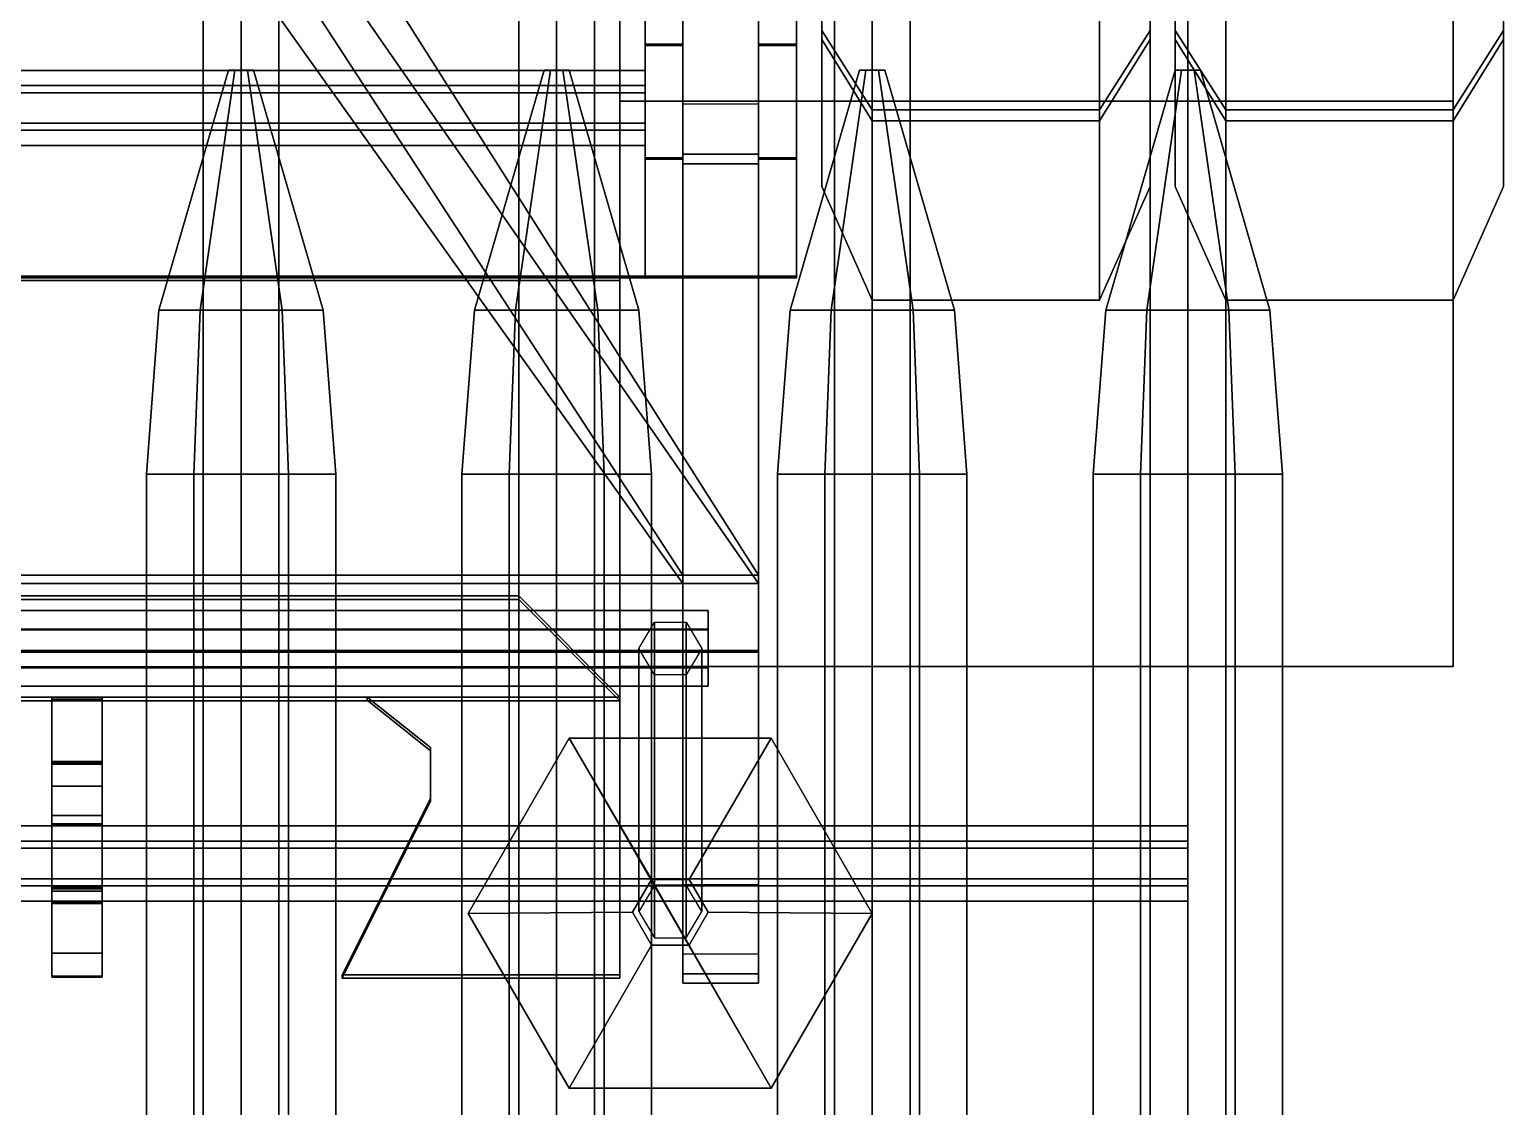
# Model space of a CAD drawing. Header units: millimetres. Extents: x -1.24 to 5, y -3.84 to 3.15.
# Drawn here: x -0.038 to 1.13, y -3.251 to -2.398 of the extents above; entities that cross this region are included whole.
import ezdxf

# ---------------------------------------------------------------- set-up
doc = ezdxf.new("R2010")
doc.units = ezdxf.units.MM
doc.header["$MEASUREMENT"] = 0
for name, color, linetype in [('frame', 2, 'Continuous'), ('rails', 1, 'Continuous'), ('rocket', 6, 'Continuous'), ('support', 3, 'Continuous'), ('turret', 5, 'Continuous'), ('wheels', 2, 'Continuous')]:
    doc.layers.add(name, color=color, linetype=linetype)

msp = doc.modelspace()

# ---------------------------------------------------------------- linework, layer by layer
for points in [[(0.35, 1.4304, 0.6924), (0.35, -2.8493, 0.7447), (0.35, -2.8464, 0.9747), (0.35, 1.4332, 0.9224)], [(0.43, -2.9293, 0.7457), (0.35, -2.8493, 0.7447), (0.35, 1.4304, 0.6924), (0.43, 1.4304, 0.6924)], [(0.43, 1.4332, 0.9224), (0.43, -2.9264, 0.9757), (0.43, -2.9293, 0.7457), (0.43, 1.4304, 0.6924)], [(1.09, -0.5848, 1.0971), (1.09, -2.4546, 1.1199), (0.43, -2.4546, 1.1199), (0.43, -0.5848, 1.0971)], [(0.43, -0.5848, 1.0971), (0.43, -2.4546, 1.1199), (1.09, -2.4546, 1.1199), (1.09, -0.5848, 1.0971)], [(1.09, -0.5848, 1.0971), (1.09, -2.4546, 1.1199), (1.09, -2.4153, 1.0694), (1.09, -0.6154, 1.0474)], [(1.09, -0.6154, 1.0474), (1.09, -2.4153, 1.0694), (1.09, -2.4546, 1.1199), (1.09, -0.5848, 1.0971)], [(-0.43, -0.6248, 1.0975), (-0.43, -2.5946, 1.1216), (0.43, -2.5946, 1.1216), (0.43, -0.6248, 1.0975)], [(0.35, -0.6266, 0.9476), (0.35, -2.5965, 0.9716), (-0.35, -2.5965, 0.9716), (-0.35, -0.6266, 0.9476)], [(0.43, -2.5946, 1.1216), (0.43, -2.5965, 0.9716), (0.43, -0.6266, 0.9476), (0.43, -0.6248, 1.0975)], [(1.09, -2.4153, 1.0694), (1.09, -2.8422, 0.5046), (1.09, -2.9022, 0.5053), (1.09, -2.4546, 1.1199)], [(1.09, -2.4546, 1.1199), (1.09, -2.9022, 0.5053), (1.09, -2.8422, 0.5046), (1.09, -2.4153, 1.0694)], [(0.43, -2.4546, 1.1199), (0.43, -2.9022, 0.5053), (1.09, -2.9022, 0.5053), (1.09, -2.4546, 1.1199)], [(1.09, -2.4546, 1.1199), (1.09, -2.9022, 0.5053), (0.43, -2.9022, 0.5053), (0.43, -2.4546, 1.1199)], [(-0.43, -2.5946, 1.1216), (-0.43, -2.5965, 0.9716), (0.43, -2.5965, 0.9716), (0.43, -2.5946, 1.1216)], [(0.35, -2.5965, 0.9716), (0.35, -2.8464, 0.9747), (0.43, -2.9264, 0.9757), (0.43, -2.5965, 0.9716)], [(-0.43, -2.9264, 0.9757), (0.43, -2.9264, 0.9757), (0.35, -2.8464, 0.9747), (-0.35, -2.8464, 0.9747)], [(-0.35, -2.8464, 0.9747), (0.35, -2.8464, 0.9747), (0.35, -2.8493, 0.7447), (-0.35, -2.8493, 0.7447)], [(0.35, -2.8493, 0.7447), (0.43, -2.9293, 0.7457), (-0.43, -2.9293, 0.7457), (-0.35, -2.8493, 0.7447)], [(-0.43, -2.9293, 0.7457), (0.43, -2.9293, 0.7457), (0.43, -2.9264, 0.9757), (-0.43, -2.9264, 0.9757)], [(-0.02, -2.9283, 0.8257), (-0.02, -3.0283, 0.8269), (-0.02, -3.0274, 0.8969), (-0.02, -2.9274, 0.8957)], [(-0.02, -2.9274, 0.8957), (-0.02, -2.9774, 0.8963), (0.02, -2.9774, 0.8963), (0.02, -2.9274, 0.8957)], [(0.02, -2.9283, 0.8257), (0.02, -2.9783, 0.8263), (-0.02, -2.9783, 0.8263), (-0.02, -2.9283, 0.8257)], [(0.02, -3.0274, 0.8969), (0.02, -3.0283, 0.8269), (0.02, -2.9283, 0.8257), (0.02, -2.9274, 0.8957)], [(0.23, -2.929, 0.7657), (0.28, -2.969, 0.7662), (0.28, -2.9664, 0.9761), (0.23, -2.9264, 0.9757)], [(0.23, -2.9264, 0.9757), (0.28, -2.9664, 0.9761), (0.28, -2.969, 0.7662), (0.23, -2.929, 0.7657)], [(0.43, -2.929, 0.7657), (0.43, -3.149, 0.7684), (0.43, -3.1464, 0.9783), (0.43, -2.9264, 0.9757)], [(0.43, -2.9264, 0.9757), (0.43, -3.1464, 0.9783), (0.43, -3.149, 0.7684), (0.43, -2.929, 0.7657)], [(0.28, -2.9664, 0.9761), (0.28, -3.0064, 0.9766), (0.28, -3.009, 0.7667), (0.28, -2.969, 0.7662)], [(0.28, -2.969, 0.7662), (0.28, -3.009, 0.7667), (0.28, -3.0064, 0.9766), (0.28, -2.9664, 0.9761)], [(0.02, -2.9969, 0.9365), (0.02, -2.9774, 0.8963), (-0.02, -2.9774, 0.8963), (-0.02, -2.9969, 0.9365)], [(-0.02, -2.9774, 0.8963), (-0.02, -3.0274, 0.8969), (-0.02, -3.0267, 0.9569), (-0.02, -2.9969, 0.9365)], [(-0.02, -2.9791, 0.7563), (-0.02, -3.1291, 0.7581), (-0.02, -3.1483, 0.8284), (-0.02, -2.9783, 0.8263)], [(0.02, -2.9783, 0.8263), (0.02, -2.9795, 0.7263), (-0.02, -2.9795, 0.7263), (-0.02, -2.9783, 0.8263)], [(-0.02, -2.9795, 0.7263), (-0.02, -3.09, 0.6876), (-0.02, -3.0891, 0.7576), (-0.02, -2.9791, 0.7563)], [(0.02, -2.9795, 0.7263), (0.02, -3.0202, 0.6668), (-0.02, -3.0202, 0.6668), (-0.02, -2.9795, 0.7263)], [(-0.02, -3.0202, 0.6668), (-0.02, -3.0802, 0.6675), (-0.02, -3.09, 0.6876), (-0.02, -2.9795, 0.7263)], [(0.02, -3.0267, 0.9569), (0.02, -3.0274, 0.8969), (0.02, -2.9774, 0.8963), (0.02, -2.9969, 0.9365)], [(0.02, -3.1483, 0.8284), (0.02, -3.1291, 0.7581), (0.02, -2.9791, 0.7563), (0.02, -2.9783, 0.8263)], [(0.02, -3.0891, 0.7576), (0.02, -3.09, 0.6876), (0.02, -2.9795, 0.7263), (0.02, -2.9791, 0.7563)], [(0.02, -3.09, 0.6876), (0.02, -3.0802, 0.6675), (0.02, -3.0202, 0.6668), (0.02, -2.9795, 0.7263)], [(-0.02, -2.9969, 0.9365), (-0.02, -3.0267, 0.9569), (0.02, -3.0267, 0.9569), (0.02, -2.9969, 0.9365)], [(0.28, -3.0064, 0.9766), (0.21, -3.1464, 0.9783), (0.21, -3.149, 0.7684), (0.28, -3.009, 0.7667)], [(0.28, -3.009, 0.7667), (0.21, -3.149, 0.7684), (0.21, -3.1464, 0.9783), (0.28, -3.0064, 0.9766)], [(0.02, -3.0202, 0.6668), (0.02, -3.0802, 0.6675), (-0.02, -3.0802, 0.6675), (-0.02, -3.0202, 0.6668)], [(-0.02, -3.0277, 0.8769), (-0.02, -3.0777, 0.8775), (-0.02, -3.0768, 0.9475), (-0.02, -3.0267, 0.9569)], [(-0.02, -3.0267, 0.9569), (-0.02, -3.0768, 0.9475), (0.02, -3.0768, 0.9475), (0.02, -3.0267, 0.9569)], [(-0.02, -3.0277, 0.8769), (-0.02, -3.0283, 0.8269), (0.02, -3.0283, 0.8269), (0.02, -3.0277, 0.8769)], [(0.02, -3.0277, 0.8769), (0.02, -3.0777, 0.8775), (-0.02, -3.0777, 0.8775), (-0.02, -3.0277, 0.8769)], [(-0.02, -3.0283, 0.8269), (-0.02, -3.0783, 0.8275), (0.02, -3.0783, 0.8275), (0.02, -3.0283, 0.8269)], [(0.02, -3.0768, 0.9475), (0.02, -3.0777, 0.8775), (0.02, -3.0277, 0.8769), (0.02, -3.0267, 0.9569)], [(-0.02, -3.0783, 0.8275), (-0.02, -3.1483, 0.8284), (-0.02, -3.1475, 0.8884), (-0.02, -3.0768, 0.9475)], [(-0.02, -3.0768, 0.9475), (-0.02, -3.1475, 0.8884), (0.02, -3.1475, 0.8884), (0.02, -3.0768, 0.9475)], [(0.02, -3.0777, 0.8775), (0.02, -3.0783, 0.8275), (-0.02, -3.0783, 0.8275), (-0.02, -3.0777, 0.8775)], [(-0.02, -3.09, 0.6876), (-0.02, -3.0802, 0.6675), (0.02, -3.0802, 0.6675), (0.02, -3.09, 0.6876)], [(0.02, -3.1475, 0.8884), (0.02, -3.1483, 0.8284), (0.02, -3.0783, 0.8275), (0.02, -3.0768, 0.9475)], [(0.02, -3.0891, 0.7576), (0.02, -3.1291, 0.7581), (-0.02, -3.1291, 0.7581), (-0.02, -3.0891, 0.7576)], [(-0.02, -3.0891, 0.7576), (-0.02, -3.09, 0.6876), (0.02, -3.09, 0.6876), (0.02, -3.0891, 0.7576)], [(-0.02, -3.1483, 0.8284), (-0.02, -3.1291, 0.7581), (0.02, -3.1291, 0.7581), (0.02, -3.1483, 0.8284)], [(-0.02, -3.1475, 0.8884), (-0.02, -3.1483, 0.8284), (0.02, -3.1483, 0.8284), (0.02, -3.1475, 0.8884)], [(0.43, -3.149, 0.7684), (0.21, -3.149, 0.7684), (0.21, -3.1464, 0.9783), (0.43, -3.1464, 0.9783)], [(0.43, -3.1464, 0.9783), (0.21, -3.1464, 0.9783), (0.21, -3.149, 0.7684), (0.43, -3.149, 0.7684)]]:
    msp.add_3dface(points)
at = {"layer": 'frame'}
for points in [[(0.48, 0.5351, 2.3113), (0.48, -3.1456, 2.3188), (0.54, -3.1456, 2.3188), (0.54, 0.5351, 2.3113)], [(0.48, 0.5287, 2.2516), (0.48, -3.1531, 2.2492), (0.48, -3.1456, 2.3188), (0.48, 0.5351, 2.3113)], [(0.54, 0.5287, 2.2516), (0.54, -3.1531, 2.2492), (0.48, -3.1531, 2.2492), (0.48, 0.5287, 2.2516)], [(0.54, -3.1456, 2.3188), (0.54, -3.1531, 2.2492), (0.54, 0.5287, 2.2516), (0.54, 0.5351, 2.3113)], [(0.48, -1.1222, 1.3144), (0.48, -2.5041, 1.4646), (0.48, -2.4965, 1.5341), (0.48, -1.1147, 1.384)], [(0.48, -1.1147, 1.384), (0.48, -2.4965, 1.5341), (0.54, -2.4965, 1.5341), (0.54, -1.1147, 1.384)], [(0.54, -2.4965, 1.5341), (0.54, -2.5041, 1.4646), (0.54, -1.1222, 1.3144), (0.54, -1.1147, 1.384)], [(0.54, -1.1222, 1.3144), (0.54, -2.5041, 1.4646), (0.48, -2.5041, 1.4646), (0.48, -1.1222, 1.3144)], [(0.48, -2.4568, 1.5298), (0.48, -1.4391, 2.1938), (0.48, -1.4136, 2.1508), (0.48, -2.3971, 1.5233)], [(0.54, -1.4136, 2.1508), (0.54, -1.4391, 2.1938), (0.54, -2.4568, 1.5298), (0.54, -2.3971, 1.5233)], [(0.54, -2.4568, 1.5298), (0.54, -1.4391, 2.1938), (0.48, -1.4391, 2.1938), (0.48, -2.4568, 1.5298)], [(0.08, -2.2754, 1.4397), (0.48, -2.8365, 1.9231), (0.48, -2.83, 1.9828), (0.08, -2.2158, 1.4332)], [(0.08, -2.2158, 1.4332), (0.48, -2.83, 1.9828), (0.54, -2.83, 1.9828), (0.15, -2.2158, 1.4332)], [(0.54, -2.83, 1.9828), (0.54, -2.8365, 1.9231), (0.15, -2.2754, 1.4397), (0.15, -2.2158, 1.4332)], [(0.15, -2.2754, 1.4397), (0.54, -2.8365, 1.9231), (0.48, -2.8365, 1.9231), (0.08, -2.2754, 1.4397)], [(0.45, -2.4423, 1.5242), (0.45, -2.4302, 1.4968), (-0.45, -2.4302, 1.4968), (-0.45, -2.4423, 1.5242)], [(0.45, -2.4302, 1.4968), (0.45, -2.4479, 1.4726), (-0.45, -2.4479, 1.4726), (-0.45, -2.4302, 1.4968)], [(0.45, -2.4721, 1.5274), (0.45, -2.4423, 1.5242), (-0.45, -2.4423, 1.5242), (-0.45, -2.4721, 1.5274)], [(0.45, -2.4479, 1.4726), (0.45, -2.4777, 1.4758), (-0.45, -2.4777, 1.4758), (-0.45, -2.4479, 1.4726)], [(0.45, -2.4898, 1.5032), (0.45, -2.4721, 1.5274), (-0.45, -2.4721, 1.5274), (-0.45, -2.4898, 1.5032)], [(0.45, -2.4777, 1.4758), (0.45, -2.4898, 1.5032), (-0.45, -2.4898, 1.5032), (-0.45, -2.4777, 1.4758)], [(0.48, -2.5041, 1.4646), (0.48, -3.13, 2.2769), (0.48, -3.0749, 2.3212), (0.48, -2.4965, 1.5341)], [(0.48, -2.4965, 1.5341), (0.48, -3.0749, 2.3212), (0.54, -3.0749, 2.3212), (0.54, -2.4965, 1.5341)], [(0.54, -3.0749, 2.3212), (0.54, -3.13, 2.2769), (0.54, -2.5041, 1.4646), (0.54, -2.4965, 1.5341)], [(0.54, -2.5041, 1.4646), (0.54, -3.13, 2.2769), (0.48, -3.13, 2.2769), (0.48, -2.5041, 1.4646)], [(-0.54, -2.8897, 1.9893), (0.54, -2.8897, 1.9893), (0.54, -2.83, 1.9828), (-0.54, -2.83, 1.9828)], [(0.54, -2.83, 1.9828), (0.54, -2.8365, 1.9231), (-0.54, -2.8365, 1.9231), (-0.54, -2.83, 1.9828)], [(-0.54, -2.8365, 1.9231), (0.54, -2.8365, 1.9231), (0.54, -2.8908, 1.9793), (-0.54, -2.8908, 1.9793)], [(-0.54, -2.8908, 1.9793), (0.54, -2.8908, 1.9793), (0.54, -2.8897, 1.9893), (-0.54, -2.8897, 1.9893)], [(0.88, -3.0405, 2.3134), (0.88, -3.0284, 2.286), (-0.88, -3.0284, 2.286), (-0.88, -3.0405, 2.3134)], [(0.88, -3.0284, 2.286), (0.88, -3.0462, 2.2618), (-0.88, -3.0462, 2.2618), (-0.88, -3.0284, 2.286)], [(0.88, -3.0704, 2.3167), (0.88, -3.0405, 2.3134), (-0.88, -3.0405, 2.3134), (-0.88, -3.0704, 2.3167)], [(0.88, -3.0462, 2.2618), (0.88, -3.076, 2.265), (-0.88, -3.076, 2.265), (-0.88, -3.0462, 2.2618)], [(0.88, -3.0881, 2.2925), (0.88, -3.0704, 2.3167), (-0.88, -3.0704, 2.3167), (-0.88, -3.0881, 2.2925)], [(0.88, -3.076, 2.265), (0.88, -3.0881, 2.2925), (-0.88, -3.0881, 2.2925), (-0.88, -3.076, 2.265)], [(0.48, -3.1456, 2.3188), (0.48, -3.1531, 2.2492), (0.54, -3.1531, 2.2492), (0.54, -3.1456, 2.3188)]]:
    msp.add_3dface(points, dxfattribs=at)
at = {"layer": 'rails'}
for points in [[(0.13, 1.1534, 2.3547), (0.13, -3.5521, 2.3731), (0.13, -3.5618, 2.2836), (0.13, 1.1757, 2.2819)], [(0.13, 1.1757, 2.2819), (0.13, -3.5618, 2.2836), (0.13, -3.5521, 2.3731), (0.13, 1.1534, 2.3547)], [(0.13, 1.1757, 2.2819), (0.13, -3.5618, 2.2836), (0.13, -3.5495, 2.2118), (0.13, 1.1604, 2.2333)], [(0.13, 1.1604, 2.2333), (0.13, -3.5495, 2.2118), (0.13, -3.5618, 2.2836), (0.13, 1.1757, 2.2819)], [(0.38, 1.1534, 2.3547), (0.38, -3.5521, 2.3731), (0.38, -3.5618, 2.2836), (0.38, 1.1757, 2.2819)], [(0.38, 1.1757, 2.2819), (0.38, -3.5618, 2.2836), (0.38, -3.5521, 2.3731), (0.38, 1.1534, 2.3547)], [(0.38, 1.1757, 2.2819), (0.38, -3.5618, 2.2836), (0.38, -3.5495, 2.2118), (0.38, 1.1604, 2.2333)], [(0.38, 1.1604, 2.2333), (0.38, -3.5495, 2.2118), (0.38, -3.5618, 2.2836), (0.38, 1.1757, 2.2819)], [(0.63, 1.1534, 2.3547), (0.63, -3.5521, 2.3731), (0.63, -3.5618, 2.2836), (0.63, 1.1757, 2.2819)], [(0.63, 1.1757, 2.2819), (0.63, -3.5618, 2.2836), (0.63, -3.5521, 2.3731), (0.63, 1.1534, 2.3547)], [(0.63, 1.1757, 2.2819), (0.63, -3.5618, 2.2836), (0.63, -3.5495, 2.2118), (0.63, 1.1604, 2.2333)], [(0.63, 1.1604, 2.2333), (0.63, -3.5495, 2.2118), (0.63, -3.5618, 2.2836), (0.63, 1.1757, 2.2819)], [(0.88, 1.1757, 2.2819), (0.88, -3.5618, 2.2836), (0.88, -3.5521, 2.3731), (0.88, 1.1534, 2.3547)], [(0.88, 1.1534, 2.3547), (0.88, -3.5521, 2.3731), (0.88, -3.5618, 2.2836), (0.88, 1.1757, 2.2819)], [(0.88, 1.1604, 2.2333), (0.88, -3.5495, 2.2118), (0.88, -3.5618, 2.2836), (0.88, 1.1757, 2.2819)], [(0.88, 1.1757, 2.2819), (0.88, -3.5618, 2.2836), (0.88, -3.5495, 2.2118), (0.88, 1.1604, 2.2333)], [(0.1, 1.1604, 2.2333), (0.1, -3.5495, 2.2118), (0.16, -3.5495, 2.2118), (0.16, 1.1604, 2.2333)], [(0.1, 1.155, 2.1836), (0.1, -3.5527, 2.182), (0.1, -3.5495, 2.2118), (0.1, 1.1604, 2.2333)], [(0.1, 1.1534, 2.3547), (0.1, -3.5521, 2.3731), (0.1, -3.5499, 2.3929), (0.1, 1.1578, 2.3945)], [(0.1, 1.1578, 2.3945), (0.1, -3.5499, 2.3929), (0.16, -3.5499, 2.3929), (0.16, 1.1578, 2.3945)], [(0.16, -3.5495, 2.2118), (0.16, -3.5527, 2.182), (0.16, 1.155, 2.1836), (0.16, 1.1604, 2.2333)], [(0.16, -3.5499, 2.3929), (0.16, -3.5521, 2.3731), (0.16, 1.1534, 2.3547), (0.16, 1.1578, 2.3945)], [(0.35, 1.1604, 2.2333), (0.35, -3.5495, 2.2118), (0.41, -3.5495, 2.2118), (0.41, 1.1604, 2.2333)], [(0.35, 1.155, 2.1836), (0.35, -3.5527, 2.182), (0.35, -3.5495, 2.2118), (0.35, 1.1604, 2.2333)], [(0.35, 1.1534, 2.3547), (0.35, -3.5521, 2.3731), (0.35, -3.5499, 2.3929), (0.35, 1.1578, 2.3945)], [(0.35, 1.1578, 2.3945), (0.35, -3.5499, 2.3929), (0.41, -3.5499, 2.3929), (0.41, 1.1578, 2.3945)], [(0.41, -3.5495, 2.2118), (0.41, -3.5527, 2.182), (0.41, 1.155, 2.1836), (0.41, 1.1604, 2.2333)], [(0.41, -3.5499, 2.3929), (0.41, -3.5521, 2.3731), (0.41, 1.1534, 2.3547), (0.41, 1.1578, 2.3945)], [(0.6, 1.1604, 2.2333), (0.6, -3.5495, 2.2118), (0.66, -3.5495, 2.2118), (0.66, 1.1604, 2.2333)], [(0.6, 1.155, 2.1836), (0.6, -3.5527, 2.182), (0.6, -3.5495, 2.2118), (0.6, 1.1604, 2.2333)], [(0.6, 1.1534, 2.3547), (0.6, -3.5521, 2.3731), (0.6, -3.5499, 2.3929), (0.6, 1.1578, 2.3945)], [(0.6, 1.1578, 2.3945), (0.6, -3.5499, 2.3929), (0.66, -3.5499, 2.3929), (0.66, 1.1578, 2.3945)], [(0.66, -3.5495, 2.2118), (0.66, -3.5527, 2.182), (0.66, 1.155, 2.1836), (0.66, 1.1604, 2.2333)], [(0.66, -3.5499, 2.3929), (0.66, -3.5521, 2.3731), (0.66, 1.1534, 2.3547), (0.66, 1.1578, 2.3945)], [(0.85, 1.155, 2.1836), (0.85, -3.5527, 2.182), (0.85, -3.5495, 2.2118), (0.85, 1.1604, 2.2333)], [(0.85, 1.1604, 2.2333), (0.85, -3.5495, 2.2118), (0.91, -3.5495, 2.2118), (0.91, 1.1604, 2.2333)], [(0.85, 1.1578, 2.3945), (0.85, -3.5499, 2.3929), (0.91, -3.5499, 2.3929), (0.91, 1.1578, 2.3945)], [(0.85, 1.1534, 2.3547), (0.85, -3.5521, 2.3731), (0.85, -3.5499, 2.3929), (0.85, 1.1578, 2.3945)], [(0.91, -3.5495, 2.2118), (0.91, -3.5527, 2.182), (0.91, 1.155, 2.1836), (0.91, 1.1604, 2.2333)], [(0.91, -3.5499, 2.3929), (0.91, -3.5521, 2.3731), (0.91, 1.1534, 2.3547), (0.91, 1.1578, 2.3945)], [(0.16, 1.155, 2.1836), (0.16, -3.5527, 2.182), (0.1, -3.5527, 2.182), (0.1, 1.155, 2.1836)], [(0.16, 1.1534, 2.3547), (0.16, -3.5521, 2.3731), (0.1, -3.5521, 2.3731), (0.1, 1.1534, 2.3547)], [(0.41, 1.155, 2.1836), (0.41, -3.5527, 2.182), (0.35, -3.5527, 2.182), (0.35, 1.155, 2.1836)], [(0.41, 1.1534, 2.3547), (0.41, -3.5521, 2.3731), (0.35, -3.5521, 2.3731), (0.35, 1.1534, 2.3547)], [(0.66, 1.155, 2.1836), (0.66, -3.5527, 2.182), (0.6, -3.5527, 2.182), (0.6, 1.155, 2.1836)], [(0.66, 1.1534, 2.3547), (0.66, -3.5521, 2.3731), (0.6, -3.5521, 2.3731), (0.6, 1.1534, 2.3547)], [(0.91, 1.155, 2.1836), (0.91, -3.5527, 2.182), (0.85, -3.5527, 2.182), (0.85, 1.155, 2.1836)], [(0.91, 1.1534, 2.3547), (0.91, -3.5521, 2.3731), (0.85, -3.5521, 2.3731), (0.85, 1.1534, 2.3547)]]:
    msp.add_3dface(points, dxfattribs=at)
at = {"layer": 'rocket'}
for points in [[(0.065, -2.62, 2.11), (0.0975, -2.62, 2.1663), (0.125, -2.43, 2.1187), (0.12, -2.43, 2.11)], [(0.0975, -2.62, 2.0537), (0.065, -2.62, 2.11), (0.12, -2.43, 2.11), (0.125, -2.43, 2.1013)], [(0.0975, -2.62, 2.4137), (0.065, -2.62, 2.47), (0.12, -2.43, 2.47), (0.125, -2.43, 2.4613)], [(0.065, -2.62, 2.47), (0.0975, -2.62, 2.5263), (0.125, -2.43, 2.4787), (0.12, -2.43, 2.47)], [(0.0975, -2.62, 2.1663), (0.1625, -2.62, 2.1663), (0.135, -2.43, 2.1187), (0.125, -2.43, 2.1187)], [(0.1625, -2.62, 2.0537), (0.0975, -2.62, 2.0537), (0.125, -2.43, 2.1013), (0.135, -2.43, 2.1013)], [(0.1625, -2.62, 2.4137), (0.0975, -2.62, 2.4137), (0.125, -2.43, 2.4613), (0.135, -2.43, 2.4613)], [(0.0975, -2.62, 2.5263), (0.1625, -2.62, 2.5263), (0.135, -2.43, 2.4787), (0.125, -2.43, 2.4787)], [(0.12, -2.43, 2.11), (0.125, -2.43, 2.1187), (0.135, -2.43, 2.1187), (0.125, -2.43, 2.1013)], [(0.12, -2.43, 2.47), (0.125, -2.43, 2.4787), (0.135, -2.43, 2.4787), (0.125, -2.43, 2.4613)], [(0.125, -2.43, 2.1013), (0.135, -2.43, 2.1187), (0.14, -2.43, 2.11), (0.135, -2.43, 2.1013)], [(0.125, -2.43, 2.4613), (0.135, -2.43, 2.4787), (0.14, -2.43, 2.47), (0.135, -2.43, 2.4613)], [(0.1625, -2.62, 2.1663), (0.195, -2.62, 2.11), (0.14, -2.43, 2.11), (0.135, -2.43, 2.1187)], [(0.195, -2.62, 2.11), (0.1625, -2.62, 2.0537), (0.135, -2.43, 2.1013), (0.14, -2.43, 2.11)], [(0.195, -2.62, 2.47), (0.1625, -2.62, 2.4137), (0.135, -2.43, 2.4613), (0.14, -2.43, 2.47)], [(0.1625, -2.62, 2.5263), (0.195, -2.62, 2.47), (0.14, -2.43, 2.47), (0.135, -2.43, 2.4787)], [(0.3475, -2.62, 2.0537), (0.315, -2.62, 2.11), (0.37, -2.43, 2.11), (0.375, -2.43, 2.1013)], [(0.315, -2.62, 2.11), (0.3475, -2.62, 2.1663), (0.375, -2.43, 2.1187), (0.37, -2.43, 2.11)], [(0.315, -2.62, 2.47), (0.3475, -2.62, 2.5263), (0.375, -2.43, 2.4787), (0.37, -2.43, 2.47)], [(0.3475, -2.62, 2.4137), (0.315, -2.62, 2.47), (0.37, -2.43, 2.47), (0.375, -2.43, 2.4613)], [(0.4125, -2.62, 2.0537), (0.3475, -2.62, 2.0537), (0.375, -2.43, 2.1013), (0.385, -2.43, 2.1013)], [(0.3475, -2.62, 2.1663), (0.4125, -2.62, 2.1663), (0.385, -2.43, 2.1187), (0.375, -2.43, 2.1187)], [(0.3475, -2.62, 2.5263), (0.4125, -2.62, 2.5263), (0.385, -2.43, 2.4787), (0.375, -2.43, 2.4787)], [(0.4125, -2.62, 2.4137), (0.3475, -2.62, 2.4137), (0.375, -2.43, 2.4613), (0.385, -2.43, 2.4613)], [(0.37, -2.43, 2.11), (0.375, -2.43, 2.1187), (0.385, -2.43, 2.1187), (0.375, -2.43, 2.1013)], [(0.37, -2.43, 2.47), (0.375, -2.43, 2.4787), (0.385, -2.43, 2.4787), (0.375, -2.43, 2.4613)], [(0.375, -2.43, 2.1013), (0.385, -2.43, 2.1187), (0.39, -2.43, 2.11), (0.385, -2.43, 2.1013)], [(0.375, -2.43, 2.4613), (0.385, -2.43, 2.4787), (0.39, -2.43, 2.47), (0.385, -2.43, 2.4613)], [(0.445, -2.62, 2.11), (0.4125, -2.62, 2.0537), (0.385, -2.43, 2.1013), (0.39, -2.43, 2.11)], [(0.4125, -2.62, 2.1663), (0.445, -2.62, 2.11), (0.39, -2.43, 2.11), (0.385, -2.43, 2.1187)], [(0.4125, -2.62, 2.5263), (0.445, -2.62, 2.47), (0.39, -2.43, 2.47), (0.385, -2.43, 2.4787)], [(0.445, -2.62, 2.47), (0.4125, -2.62, 2.4137), (0.385, -2.43, 2.4613), (0.39, -2.43, 2.47)], [(0.565, -2.62, 2.11), (0.5975, -2.62, 2.1663), (0.625, -2.43, 2.1187), (0.62, -2.43, 2.11)], [(0.5975, -2.62, 2.0537), (0.565, -2.62, 2.11), (0.62, -2.43, 2.11), (0.625, -2.43, 2.1013)], [(0.5975, -2.62, 2.4137), (0.565, -2.62, 2.47), (0.62, -2.43, 2.47), (0.625, -2.43, 2.4613)], [(0.565, -2.62, 2.47), (0.5975, -2.62, 2.5263), (0.625, -2.43, 2.4787), (0.62, -2.43, 2.47)], [(0.5975, -2.62, 2.1663), (0.6625, -2.62, 2.1663), (0.635, -2.43, 2.1187), (0.625, -2.43, 2.1187)], [(0.6625, -2.62, 2.0537), (0.5975, -2.62, 2.0537), (0.625, -2.43, 2.1013), (0.635, -2.43, 2.1013)], [(0.6625, -2.62, 2.4137), (0.5975, -2.62, 2.4137), (0.625, -2.43, 2.4613), (0.635, -2.43, 2.4613)], [(0.5975, -2.62, 2.5263), (0.6625, -2.62, 2.5263), (0.635, -2.43, 2.4787), (0.625, -2.43, 2.4787)], [(0.62, -2.43, 2.11), (0.625, -2.43, 2.1187), (0.635, -2.43, 2.1187), (0.625, -2.43, 2.1013)], [(0.62, -2.43, 2.47), (0.625, -2.43, 2.4787), (0.635, -2.43, 2.4787), (0.625, -2.43, 2.4613)], [(0.625, -2.43, 2.1013), (0.635, -2.43, 2.1187), (0.64, -2.43, 2.11), (0.635, -2.43, 2.1013)], [(0.625, -2.43, 2.4613), (0.635, -2.43, 2.4787), (0.64, -2.43, 2.47), (0.635, -2.43, 2.4613)], [(0.6625, -2.62, 2.1663), (0.695, -2.62, 2.11), (0.64, -2.43, 2.11), (0.635, -2.43, 2.1187)], [(0.695, -2.62, 2.11), (0.6625, -2.62, 2.0537), (0.635, -2.43, 2.1013), (0.64, -2.43, 2.11)], [(0.695, -2.62, 2.47), (0.6625, -2.62, 2.4137), (0.635, -2.43, 2.4613), (0.64, -2.43, 2.47)], [(0.6625, -2.62, 2.5263), (0.695, -2.62, 2.47), (0.64, -2.43, 2.47), (0.635, -2.43, 2.4787)], [(0.8475, -2.62, 2.0537), (0.815, -2.62, 2.11), (0.87, -2.43, 2.11), (0.875, -2.43, 2.1013)], [(0.815, -2.62, 2.11), (0.8475, -2.62, 2.1663), (0.875, -2.43, 2.1187), (0.87, -2.43, 2.11)], [(0.815, -2.62, 2.47), (0.8475, -2.62, 2.5263), (0.875, -2.43, 2.4787), (0.87, -2.43, 2.47)], [(0.8475, -2.62, 2.4137), (0.815, -2.62, 2.47), (0.87, -2.43, 2.47), (0.875, -2.43, 2.4613)], [(0.9125, -2.62, 2.0537), (0.8475, -2.62, 2.0537), (0.875, -2.43, 2.1013), (0.885, -2.43, 2.1013)], [(0.8475, -2.62, 2.1663), (0.9125, -2.62, 2.1663), (0.885, -2.43, 2.1187), (0.875, -2.43, 2.1187)], [(0.8475, -2.62, 2.5263), (0.9125, -2.62, 2.5263), (0.885, -2.43, 2.4787), (0.875, -2.43, 2.4787)], [(0.9125, -2.62, 2.4137), (0.8475, -2.62, 2.4137), (0.875, -2.43, 2.4613), (0.885, -2.43, 2.4613)], [(0.87, -2.43, 2.11), (0.875, -2.43, 2.1187), (0.885, -2.43, 2.1187), (0.875, -2.43, 2.1013)], [(0.87, -2.43, 2.47), (0.875, -2.43, 2.4787), (0.885, -2.43, 2.4787), (0.875, -2.43, 2.4613)], [(0.875, -2.43, 2.1013), (0.885, -2.43, 2.1187), (0.89, -2.43, 2.11), (0.885, -2.43, 2.1013)], [(0.875, -2.43, 2.4613), (0.885, -2.43, 2.4787), (0.89, -2.43, 2.47), (0.885, -2.43, 2.4613)], [(0.945, -2.62, 2.11), (0.9125, -2.62, 2.0537), (0.885, -2.43, 2.1013), (0.89, -2.43, 2.11)], [(0.9125, -2.62, 2.1663), (0.945, -2.62, 2.11), (0.89, -2.43, 2.11), (0.885, -2.43, 2.1187)], [(0.9125, -2.62, 2.5263), (0.945, -2.62, 2.47), (0.89, -2.43, 2.47), (0.885, -2.43, 2.4787)], [(0.945, -2.62, 2.47), (0.9125, -2.62, 2.4137), (0.885, -2.43, 2.4613), (0.89, -2.43, 2.47)], [(0.055, -2.75, 2.11), (0.0925, -2.75, 2.175), (0.0975, -2.62, 2.1663), (0.065, -2.62, 2.11)], [(0.0925, -2.75, 2.045), (0.055, -2.75, 2.11), (0.065, -2.62, 2.11), (0.0975, -2.62, 2.0537)], [(0.0925, -2.75, 2.405), (0.055, -2.75, 2.47), (0.065, -2.62, 2.47), (0.0975, -2.62, 2.4137)], [(0.055, -2.75, 2.47), (0.0925, -2.75, 2.535), (0.0975, -2.62, 2.5263), (0.065, -2.62, 2.47)], [(0.0925, -2.75, 2.175), (0.1675, -2.75, 2.175), (0.1625, -2.62, 2.1663), (0.0975, -2.62, 2.1663)], [(0.1675, -2.75, 2.045), (0.0925, -2.75, 2.045), (0.0975, -2.62, 2.0537), (0.1625, -2.62, 2.0537)], [(0.1675, -2.75, 2.405), (0.0925, -2.75, 2.405), (0.0975, -2.62, 2.4137), (0.1625, -2.62, 2.4137)], [(0.0925, -2.75, 2.535), (0.1675, -2.75, 2.535), (0.1625, -2.62, 2.5263), (0.0975, -2.62, 2.5263)], [(0.1675, -2.75, 2.175), (0.205, -2.75, 2.11), (0.195, -2.62, 2.11), (0.1625, -2.62, 2.1663)], [(0.205, -2.75, 2.11), (0.1675, -2.75, 2.045), (0.1625, -2.62, 2.0537), (0.195, -2.62, 2.11)], [(0.205, -2.75, 2.47), (0.1675, -2.75, 2.405), (0.1625, -2.62, 2.4137), (0.195, -2.62, 2.47)], [(0.1675, -2.75, 2.535), (0.205, -2.75, 2.47), (0.195, -2.62, 2.47), (0.1625, -2.62, 2.5263)], [(0.3425, -2.75, 2.045), (0.305, -2.75, 2.11), (0.315, -2.62, 2.11), (0.3475, -2.62, 2.0537)], [(0.305, -2.75, 2.11), (0.3425, -2.75, 2.175), (0.3475, -2.62, 2.1663), (0.315, -2.62, 2.11)], [(0.305, -2.75, 2.47), (0.3425, -2.75, 2.535), (0.3475, -2.62, 2.5263), (0.315, -2.62, 2.47)], [(0.3425, -2.75, 2.405), (0.305, -2.75, 2.47), (0.315, -2.62, 2.47), (0.3475, -2.62, 2.4137)], [(0.4175, -2.75, 2.045), (0.3425, -2.75, 2.045), (0.3475, -2.62, 2.0537), (0.4125, -2.62, 2.0537)], [(0.3425, -2.75, 2.175), (0.4175, -2.75, 2.175), (0.4125, -2.62, 2.1663), (0.3475, -2.62, 2.1663)], [(0.3425, -2.75, 2.535), (0.4175, -2.75, 2.535), (0.4125, -2.62, 2.5263), (0.3475, -2.62, 2.5263)], [(0.4175, -2.75, 2.405), (0.3425, -2.75, 2.405), (0.3475, -2.62, 2.4137), (0.4125, -2.62, 2.4137)], [(0.455, -2.75, 2.11), (0.4175, -2.75, 2.045), (0.4125, -2.62, 2.0537), (0.445, -2.62, 2.11)], [(0.4175, -2.75, 2.175), (0.455, -2.75, 2.11), (0.445, -2.62, 2.11), (0.4125, -2.62, 2.1663)], [(0.4175, -2.75, 2.535), (0.455, -2.75, 2.47), (0.445, -2.62, 2.47), (0.4125, -2.62, 2.5263)], [(0.455, -2.75, 2.47), (0.4175, -2.75, 2.405), (0.4125, -2.62, 2.4137), (0.445, -2.62, 2.47)], [(0.555, -2.75, 2.11), (0.5925, -2.75, 2.175), (0.5975, -2.62, 2.1663), (0.565, -2.62, 2.11)], [(0.5925, -2.75, 2.045), (0.555, -2.75, 2.11), (0.565, -2.62, 2.11), (0.5975, -2.62, 2.0537)], [(0.5925, -2.75, 2.405), (0.555, -2.75, 2.47), (0.565, -2.62, 2.47), (0.5975, -2.62, 2.4137)], [(0.555, -2.75, 2.47), (0.5925, -2.75, 2.535), (0.5975, -2.62, 2.5263), (0.565, -2.62, 2.47)], [(0.5925, -2.75, 2.175), (0.6675, -2.75, 2.175), (0.6625, -2.62, 2.1663), (0.5975, -2.62, 2.1663)], [(0.6675, -2.75, 2.045), (0.5925, -2.75, 2.045), (0.5975, -2.62, 2.0537), (0.6625, -2.62, 2.0537)], [(0.6675, -2.75, 2.405), (0.5925, -2.75, 2.405), (0.5975, -2.62, 2.4137), (0.6625, -2.62, 2.4137)], [(0.5925, -2.75, 2.535), (0.6675, -2.75, 2.535), (0.6625, -2.62, 2.5263), (0.5975, -2.62, 2.5263)], [(0.6675, -2.75, 2.175), (0.705, -2.75, 2.11), (0.695, -2.62, 2.11), (0.6625, -2.62, 2.1663)], [(0.705, -2.75, 2.11), (0.6675, -2.75, 2.045), (0.6625, -2.62, 2.0537), (0.695, -2.62, 2.11)], [(0.705, -2.75, 2.47), (0.6675, -2.75, 2.405), (0.6625, -2.62, 2.4137), (0.695, -2.62, 2.47)], [(0.6675, -2.75, 2.535), (0.705, -2.75, 2.47), (0.695, -2.62, 2.47), (0.6625, -2.62, 2.5263)], [(0.8425, -2.75, 2.045), (0.805, -2.75, 2.11), (0.815, -2.62, 2.11), (0.8475, -2.62, 2.0537)], [(0.805, -2.75, 2.11), (0.8425, -2.75, 2.175), (0.8475, -2.62, 2.1663), (0.815, -2.62, 2.11)], [(0.805, -2.75, 2.47), (0.8425, -2.75, 2.535), (0.8475, -2.62, 2.5263), (0.815, -2.62, 2.47)], [(0.8425, -2.75, 2.405), (0.805, -2.75, 2.47), (0.815, -2.62, 2.47), (0.8475, -2.62, 2.4137)], [(0.9175, -2.75, 2.045), (0.8425, -2.75, 2.045), (0.8475, -2.62, 2.0537), (0.9125, -2.62, 2.0537)], [(0.8425, -2.75, 2.175), (0.9175, -2.75, 2.175), (0.9125, -2.62, 2.1663), (0.8475, -2.62, 2.1663)], [(0.8425, -2.75, 2.535), (0.9175, -2.75, 2.535), (0.9125, -2.62, 2.5263), (0.8475, -2.62, 2.5263)], [(0.9175, -2.75, 2.405), (0.8425, -2.75, 2.405), (0.8475, -2.62, 2.4137), (0.9125, -2.62, 2.4137)], [(0.955, -2.75, 2.11), (0.9175, -2.75, 2.045), (0.9125, -2.62, 2.0537), (0.945, -2.62, 2.11)], [(0.9175, -2.75, 2.175), (0.955, -2.75, 2.11), (0.945, -2.62, 2.11), (0.9125, -2.62, 2.1663)], [(0.9175, -2.75, 2.535), (0.955, -2.75, 2.47), (0.945, -2.62, 2.47), (0.9125, -2.62, 2.5263)], [(0.955, -2.75, 2.47), (0.9175, -2.75, 2.405), (0.9125, -2.62, 2.4137), (0.945, -2.62, 2.47)], [(0.055, -3.52, 2.11), (0.0925, -3.52, 2.175), (0.0925, -2.75, 2.175), (0.055, -2.75, 2.11)], [(0.0925, -3.52, 2.045), (0.055, -3.52, 2.11), (0.055, -2.75, 2.11), (0.0925, -2.75, 2.045)], [(0.0925, -3.52, 2.405), (0.055, -3.52, 2.47), (0.055, -2.75, 2.47), (0.0925, -2.75, 2.405)], [(0.055, -3.52, 2.47), (0.0925, -3.52, 2.535), (0.0925, -2.75, 2.535), (0.055, -2.75, 2.47)], [(0.0925, -3.52, 2.175), (0.1675, -3.52, 2.175), (0.1675, -2.75, 2.175), (0.0925, -2.75, 2.175)], [(0.1675, -3.52, 2.045), (0.0925, -3.52, 2.045), (0.0925, -2.75, 2.045), (0.1675, -2.75, 2.045)], [(0.1675, -3.52, 2.405), (0.0925, -3.52, 2.405), (0.0925, -2.75, 2.405), (0.1675, -2.75, 2.405)], [(0.0925, -3.52, 2.535), (0.1675, -3.52, 2.535), (0.1675, -2.75, 2.535), (0.0925, -2.75, 2.535)], [(0.1675, -3.52, 2.175), (0.205, -3.52, 2.11), (0.205, -2.75, 2.11), (0.1675, -2.75, 2.175)], [(0.205, -3.52, 2.11), (0.1675, -3.52, 2.045), (0.1675, -2.75, 2.045), (0.205, -2.75, 2.11)], [(0.205, -3.52, 2.47), (0.1675, -3.52, 2.405), (0.1675, -2.75, 2.405), (0.205, -2.75, 2.47)], [(0.1675, -3.52, 2.535), (0.205, -3.52, 2.47), (0.205, -2.75, 2.47), (0.1675, -2.75, 2.535)], [(0.3425, -3.52, 2.045), (0.305, -3.52, 2.11), (0.305, -2.75, 2.11), (0.3425, -2.75, 2.045)], [(0.305, -3.52, 2.11), (0.3425, -3.52, 2.175), (0.3425, -2.75, 2.175), (0.305, -2.75, 2.11)], [(0.305, -3.52, 2.47), (0.3425, -3.52, 2.535), (0.3425, -2.75, 2.535), (0.305, -2.75, 2.47)], [(0.3425, -3.52, 2.405), (0.305, -3.52, 2.47), (0.305, -2.75, 2.47), (0.3425, -2.75, 2.405)], [(0.4175, -3.52, 2.045), (0.3425, -3.52, 2.045), (0.3425, -2.75, 2.045), (0.4175, -2.75, 2.045)], [(0.3425, -3.52, 2.175), (0.4175, -3.52, 2.175), (0.4175, -2.75, 2.175), (0.3425, -2.75, 2.175)], [(0.3425, -3.52, 2.535), (0.4175, -3.52, 2.535), (0.4175, -2.75, 2.535), (0.3425, -2.75, 2.535)], [(0.4175, -3.52, 2.405), (0.3425, -3.52, 2.405), (0.3425, -2.75, 2.405), (0.4175, -2.75, 2.405)], [(0.455, -3.52, 2.11), (0.4175, -3.52, 2.045), (0.4175, -2.75, 2.045), (0.455, -2.75, 2.11)], [(0.4175, -3.52, 2.175), (0.455, -3.52, 2.11), (0.455, -2.75, 2.11), (0.4175, -2.75, 2.175)], [(0.4175, -3.52, 2.535), (0.455, -3.52, 2.47), (0.455, -2.75, 2.47), (0.4175, -2.75, 2.535)], [(0.455, -3.52, 2.47), (0.4175, -3.52, 2.405), (0.4175, -2.75, 2.405), (0.455, -2.75, 2.47)], [(0.555, -3.52, 2.11), (0.5925, -3.52, 2.175), (0.5925, -2.75, 2.175), (0.555, -2.75, 2.11)], [(0.5925, -3.52, 2.045), (0.555, -3.52, 2.11), (0.555, -2.75, 2.11), (0.5925, -2.75, 2.045)], [(0.5925, -3.52, 2.405), (0.555, -3.52, 2.47), (0.555, -2.75, 2.47), (0.5925, -2.75, 2.405)], [(0.555, -3.52, 2.47), (0.5925, -3.52, 2.535), (0.5925, -2.75, 2.535), (0.555, -2.75, 2.47)], [(0.5925, -3.52, 2.175), (0.6675, -3.52, 2.175), (0.6675, -2.75, 2.175), (0.5925, -2.75, 2.175)], [(0.6675, -3.52, 2.045), (0.5925, -3.52, 2.045), (0.5925, -2.75, 2.045), (0.6675, -2.75, 2.045)], [(0.6675, -3.52, 2.405), (0.5925, -3.52, 2.405), (0.5925, -2.75, 2.405), (0.6675, -2.75, 2.405)], [(0.5925, -3.52, 2.535), (0.6675, -3.52, 2.535), (0.6675, -2.75, 2.535), (0.5925, -2.75, 2.535)], [(0.6675, -3.52, 2.175), (0.705, -3.52, 2.11), (0.705, -2.75, 2.11), (0.6675, -2.75, 2.175)], [(0.705, -3.52, 2.11), (0.6675, -3.52, 2.045), (0.6675, -2.75, 2.045), (0.705, -2.75, 2.11)], [(0.705, -3.52, 2.47), (0.6675, -3.52, 2.405), (0.6675, -2.75, 2.405), (0.705, -2.75, 2.47)], [(0.6675, -3.52, 2.535), (0.705, -3.52, 2.47), (0.705, -2.75, 2.47), (0.6675, -2.75, 2.535)], [(0.8425, -3.52, 2.045), (0.805, -3.52, 2.11), (0.805, -2.75, 2.11), (0.8425, -2.75, 2.045)], [(0.805, -3.52, 2.11), (0.8425, -3.52, 2.175), (0.8425, -2.75, 2.175), (0.805, -2.75, 2.11)], [(0.805, -3.52, 2.47), (0.8425, -3.52, 2.535), (0.8425, -2.75, 2.535), (0.805, -2.75, 2.47)], [(0.8425, -3.52, 2.405), (0.805, -3.52, 2.47), (0.805, -2.75, 2.47), (0.8425, -2.75, 2.405)], [(0.9175, -3.52, 2.045), (0.8425, -3.52, 2.045), (0.8425, -2.75, 2.045), (0.9175, -2.75, 2.045)], [(0.8425, -3.52, 2.175), (0.9175, -3.52, 2.175), (0.9175, -2.75, 2.175), (0.8425, -2.75, 2.175)], [(0.8425, -3.52, 2.535), (0.9175, -3.52, 2.535), (0.9175, -2.75, 2.535), (0.8425, -2.75, 2.535)], [(0.9175, -3.52, 2.405), (0.8425, -3.52, 2.405), (0.8425, -2.75, 2.405), (0.9175, -2.75, 2.405)], [(0.955, -3.52, 2.11), (0.9175, -3.52, 2.045), (0.9175, -2.75, 2.045), (0.955, -2.75, 2.11)], [(0.9175, -3.52, 2.175), (0.955, -3.52, 2.11), (0.955, -2.75, 2.11), (0.9175, -2.75, 2.175)], [(0.9175, -3.52, 2.535), (0.955, -3.52, 2.47), (0.955, -2.75, 2.47), (0.9175, -2.75, 2.535)], [(0.955, -3.52, 2.47), (0.9175, -3.52, 2.405), (0.9175, -2.75, 2.405), (0.955, -2.75, 2.47)]]:
    msp.add_3dface(points, dxfattribs=at)
at = {"layer": 'support'}
for points in [[(0.5, -2.8726, 0.881), (0.5, -2.8579, 0.8548), (-0.5, -2.8579, 0.8548), (-0.5, -2.8726, 0.881)], [(0.5, -2.8579, 0.8548), (0.5, -2.8732, 0.829), (-0.5, -2.8732, 0.829), (-0.5, -2.8579, 0.8548)], [(0.5, -2.9179, 0.8555), (0.5, -2.8579, 0.8548), (0.5, -2.8726, 0.881), (0.5, -2.9026, 0.8813)], [(0.5, -2.9032, 0.8294), (0.5, -2.8732, 0.829), (0.5, -2.8579, 0.8548), (0.5, -2.9179, 0.8555)], [(0.4575, -3.0754, 0.108), (0.445, -3.0963, 0.1139), (0.445, -2.8879, 0.8552), (0.4575, -2.8671, 0.8493)], [(0.4825, -3.0754, 0.108), (0.4575, -3.0754, 0.108), (0.4575, -2.8671, 0.8493), (0.4825, -2.8671, 0.8493)], [(0.495, -3.0963, 0.1139), (0.4825, -3.0754, 0.108), (0.4825, -2.8671, 0.8493), (0.495, -2.8879, 0.8552)], [(0.5, -2.9026, 0.8813), (0.5, -2.8726, 0.881), (-0.5, -2.8726, 0.881), (-0.5, -2.9026, 0.8813)], [(0.5, -2.8732, 0.829), (0.5, -2.9032, 0.8294), (-0.5, -2.9032, 0.8294), (-0.5, -2.8732, 0.829)], [(0.445, -3.0963, 0.1139), (0.4575, -3.1171, 0.1198), (0.4575, -2.9088, 0.861), (0.445, -2.8879, 0.8552)], [(0.4825, -3.1171, 0.1198), (0.495, -3.0963, 0.1139), (0.495, -2.8879, 0.8552), (0.4825, -2.9088, 0.861)], [(0.5, -2.9179, 0.8555), (0.5, -2.9026, 0.8813), (-0.5, -2.9026, 0.8813), (-0.5, -2.9179, 0.8555)], [(0.5, -2.9032, 0.8294), (0.5, -2.9179, 0.8555), (-0.5, -2.9179, 0.8555), (-0.5, -2.9032, 0.8294)], [(0.4575, -3.1171, 0.1198), (0.4825, -3.1171, 0.1198), (0.4825, -2.9088, 0.861), (0.4575, -2.9088, 0.861)], [(0.39, -2.9591, 0.056), (0.31, -3.0977, 0.0577), (0.44, -3.0968, 0.1277), (0.455, -3.0708, 0.1274)], [(0.39, -2.9591, 0.056), (0.55, -3.2362, 0.0594), (0.39, -3.2362, 0.0594), (0.31, -3.0977, 0.0577)], [(0.55, -2.9591, 0.056), (0.39, -2.9591, 0.056), (0.455, -3.0708, 0.1274), (0.485, -3.0708, 0.1274)], [(0.55, -2.9591, 0.056), (0.63, -3.0977, 0.0577), (0.55, -3.2362, 0.0594), (0.39, -2.9591, 0.056)], [(0.63, -3.0977, 0.0577), (0.55, -2.9591, 0.056), (0.485, -3.0708, 0.1274), (0.5, -3.0968, 0.1277)], [(0.44, -3.0968, 0.1277), (0.455, -3.1228, 0.128), (0.485, -3.1228, 0.128), (0.455, -3.0708, 0.1274)], [(0.455, -3.0708, 0.1274), (0.485, -3.1228, 0.128), (0.5, -3.0968, 0.1277), (0.485, -3.0708, 0.1274)], [(0.31, -3.0977, 0.0577), (0.39, -3.2362, 0.0594), (0.455, -3.1228, 0.128), (0.44, -3.0968, 0.1277)], [(0.55, -3.2362, 0.0594), (0.63, -3.0977, 0.0577), (0.5, -3.0968, 0.1277), (0.485, -3.1228, 0.128)], [(0.39, -3.2362, 0.0594), (0.55, -3.2362, 0.0594), (0.485, -3.1228, 0.128), (0.455, -3.1228, 0.128)]]:
    msp.add_3dface(points, dxfattribs=at)
at = {"layer": 'turret'}
for points in [[(-0.57, -0.7934, 1.2096), (-0.57, -2.5933, 1.2316), (0.57, -2.5933, 1.2316), (0.57, -0.7934, 1.2096)], [(0.57, -2.5933, 1.2316), (0.57, -2.5946, 1.1216), (0.57, -0.7948, 1.0996), (0.57, -0.7934, 1.2096)], [(0.57, -0.7948, 1.0996), (0.57, -2.5946, 1.1216), (-0.57, -2.5946, 1.1216), (-0.57, -0.7948, 1.0996)], [(0.45, -2.3233, 1.2283), (0.45, -2.5933, 1.2316), (0.45, -2.5005, 1.4605), (0.45, -2.4105, 1.4594)], [(0.48, -2.4105, 1.4594), (0.48, -2.3233, 1.2283), (0.45, -2.3233, 1.2283), (0.45, -2.4105, 1.4594)], [(0.48, -2.5005, 1.4605), (0.48, -2.5933, 1.2316), (0.48, -2.3233, 1.2283), (0.48, -2.4105, 1.4594)], [(0.54, -2.3233, 1.2283), (0.54, -2.5933, 1.2316), (0.54, -2.5005, 1.4605), (0.54, -2.4105, 1.4594)], [(0.57, -2.4105, 1.4594), (0.57, -2.3233, 1.2283), (0.54, -2.3233, 1.2283), (0.54, -2.4105, 1.4594)], [(0.57, -2.5005, 1.4605), (0.57, -2.5933, 1.2316), (0.57, -2.3233, 1.2283), (0.57, -2.4105, 1.4594)], [(0.45, -2.4105, 1.4594), (0.45, -2.5005, 1.4605), (0.45, -2.4995, 1.5405), (0.45, -2.4095, 1.5394)], [(0.48, -2.4095, 1.5394), (0.48, -2.4105, 1.4594), (0.45, -2.4105, 1.4594), (0.45, -2.4095, 1.5394)], [(0.45, -2.4095, 1.5394), (0.45, -2.4995, 1.5405), (0.48, -2.4995, 1.5405), (0.48, -2.4095, 1.5394)], [(0.48, -2.4995, 1.5405), (0.48, -2.5005, 1.4605), (0.48, -2.4105, 1.4594), (0.48, -2.4095, 1.5394)], [(0.54, -2.4105, 1.4594), (0.54, -2.5005, 1.4605), (0.54, -2.4995, 1.5405), (0.54, -2.4095, 1.5394)], [(0.57, -2.4095, 1.5394), (0.57, -2.4105, 1.4594), (0.54, -2.4105, 1.4594), (0.54, -2.4095, 1.5394)], [(0.54, -2.4095, 1.5394), (0.54, -2.4995, 1.5405), (0.57, -2.4995, 1.5405), (0.57, -2.4095, 1.5394)], [(0.57, -2.4995, 1.5405), (0.57, -2.5005, 1.4605), (0.57, -2.4105, 1.4594), (0.57, -2.4095, 1.5394)], [(0.45, -2.4995, 1.5405), (0.45, -2.5005, 1.4605), (0.48, -2.5005, 1.4605), (0.48, -2.4995, 1.5405)], [(0.45, -2.5005, 1.4605), (0.45, -2.5933, 1.2316), (0.48, -2.5933, 1.2316), (0.48, -2.5005, 1.4605)], [(0.54, -2.4995, 1.5405), (0.54, -2.5005, 1.4605), (0.57, -2.5005, 1.4605), (0.57, -2.4995, 1.5405)], [(0.54, -2.5005, 1.4605), (0.54, -2.5933, 1.2316), (0.57, -2.5933, 1.2316), (0.57, -2.5005, 1.4605)], [(-0.57, -2.5933, 1.2316), (-0.57, -2.5946, 1.1216), (0.57, -2.5946, 1.1216), (0.57, -2.5933, 1.2316)]]:
    msp.add_3dface(points, dxfattribs=at)
at = {"layer": 'wheels'}
for points in [[(0.59, -2.5222, 0.5007), (0.59, -1.8188, 0.782), (0.59, -1.7023, 0.4907), (0.59, -2.4057, 0.2093)], [(0.59, -2.4057, 0.2093), (0.59, -1.7023, 0.4907), (0.59, -1.8259, 0.2022), (0.59, -2.1173, 0.0857)], [(0.85, -1.8188, 0.782), (0.85, -2.1072, 0.9056), (0.85, -2.3986, 0.7891), (0.85, -1.7023, 0.4907)], [(0.85, -1.7023, 0.4907), (0.85, -2.3986, 0.7891), (0.85, -2.5222, 0.5007), (0.85, -1.8259, 0.2022)], [(0.87, -2.4057, 0.2093), (0.87, -1.7023, 0.4907), (0.87, -1.8259, 0.2022), (0.87, -2.1173, 0.0857)], [(0.87, -2.5222, 0.5007), (0.87, -1.8188, 0.782), (0.87, -1.7023, 0.4907), (0.87, -2.4057, 0.2093)], [(1.13, -1.7023, 0.4907), (1.13, -2.3986, 0.7891), (1.13, -2.5222, 0.5007), (1.13, -1.8259, 0.2022)], [(1.13, -1.8188, 0.782), (1.13, -2.1072, 0.9056), (1.13, -2.3986, 0.7891), (1.13, -1.7023, 0.4907)], [(0.59, -2.3986, 0.7891), (0.59, -2.1072, 0.9056), (0.59, -1.8188, 0.782), (0.59, -2.5222, 0.5007)], [(0.87, -2.3986, 0.7891), (0.87, -2.1072, 0.9056), (0.87, -1.8188, 0.782), (0.87, -2.5222, 0.5007)], [(0.85, -1.8259, 0.2022), (0.85, -2.5222, 0.5007), (0.85, -2.4057, 0.2093), (0.85, -2.1173, 0.0857)], [(1.13, -1.8259, 0.2022), (1.13, -2.5222, 0.5007), (1.13, -2.4057, 0.2093), (1.13, -2.1173, 0.0857)], [(0.63, -2.4615, 0.8535), (0.63, -2.1061, 0.9956), (0.59, -2.1072, 0.9056), (0.59, -2.3986, 0.7891)], [(0.81, -2.4615, 0.8535), (0.81, -2.1061, 0.9956), (0.63, -2.1061, 0.9956), (0.63, -2.4615, 0.8535)], [(0.81, -2.1061, 0.9956), (0.81, -2.4615, 0.8535), (0.85, -2.3986, 0.7891), (0.85, -2.1072, 0.9056)], [(0.91, -2.4615, 0.8535), (0.91, -2.1061, 0.9956), (0.87, -2.1072, 0.9056), (0.87, -2.3986, 0.7891)], [(1.09, -2.4615, 0.8535), (1.09, -2.1061, 0.9956), (0.91, -2.1061, 0.9956), (0.91, -2.4615, 0.8535)], [(1.09, -2.1061, 0.9956), (1.09, -2.4615, 0.8535), (1.13, -2.3986, 0.7891), (1.13, -2.1072, 0.9056)], [(0.63, -2.1184, -0.0043), (0.63, -2.4701, 0.1465), (0.59, -2.4057, 0.2093), (0.59, -2.1173, 0.0857)], [(0.81, -2.1184, -0.0043), (0.81, -2.4701, 0.1465), (0.63, -2.4701, 0.1465), (0.63, -2.1184, -0.0043)], [(0.81, -2.4701, 0.1465), (0.81, -2.1184, -0.0043), (0.85, -2.1173, 0.0857), (0.85, -2.4057, 0.2093)], [(0.91, -2.1184, -0.0043), (0.91, -2.4701, 0.1465), (0.87, -2.4057, 0.2093), (0.87, -2.1173, 0.0857)], [(1.09, -2.1184, -0.0043), (1.09, -2.4701, 0.1465), (0.91, -2.4701, 0.1465), (0.91, -2.1184, -0.0043)], [(1.09, -2.4701, 0.1465), (1.09, -2.1184, -0.0043), (1.13, -2.1173, 0.0857), (1.13, -2.4057, 0.2093)], [(0.63, -2.6122, 0.5018), (0.63, -2.4615, 0.8535), (0.59, -2.3986, 0.7891), (0.59, -2.5222, 0.5007)], [(0.81, -2.4615, 0.8535), (0.81, -2.6122, 0.5018), (0.85, -2.5222, 0.5007), (0.85, -2.3986, 0.7891)], [(0.91, -2.6122, 0.5018), (0.91, -2.4615, 0.8535), (0.87, -2.3986, 0.7891), (0.87, -2.5222, 0.5007)], [(1.09, -2.4615, 0.8535), (1.09, -2.6122, 0.5018), (1.13, -2.5222, 0.5007), (1.13, -2.3986, 0.7891)], [(0.63, -2.4701, 0.1465), (0.63, -2.6122, 0.5018), (0.59, -2.5222, 0.5007), (0.59, -2.4057, 0.2093)], [(0.81, -2.6122, 0.5018), (0.81, -2.4701, 0.1465), (0.85, -2.4057, 0.2093), (0.85, -2.5222, 0.5007)], [(0.91, -2.4701, 0.1465), (0.91, -2.6122, 0.5018), (0.87, -2.5222, 0.5007), (0.87, -2.4057, 0.2093)], [(1.09, -2.6122, 0.5018), (1.09, -2.4701, 0.1465), (1.13, -2.4057, 0.2093), (1.13, -2.5222, 0.5007)], [(0.81, -2.6122, 0.5018), (0.81, -2.4615, 0.8535), (0.63, -2.4615, 0.8535), (0.63, -2.6122, 0.5018)], [(1.09, -2.6122, 0.5018), (1.09, -2.4615, 0.8535), (0.91, -2.4615, 0.8535), (0.91, -2.6122, 0.5018)], [(0.81, -2.4701, 0.1465), (0.81, -2.6122, 0.5018), (0.63, -2.6122, 0.5018), (0.63, -2.4701, 0.1465)], [(1.09, -2.4701, 0.1465), (1.09, -2.6122, 0.5018), (0.91, -2.6122, 0.5018), (0.91, -2.4701, 0.1465)]]:
    msp.add_3dface(points, dxfattribs=at)

doc.saveas('drawing.dxf')
